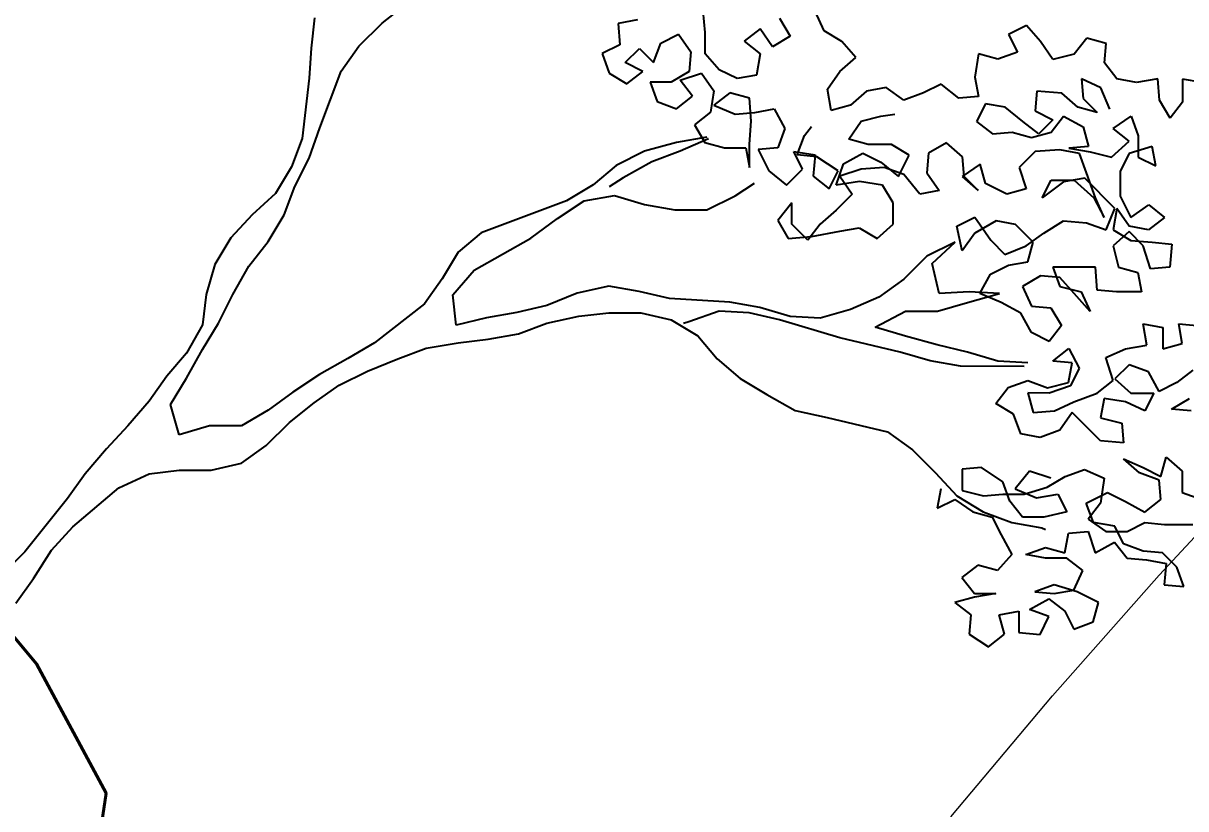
# Model space of a CAD drawing. Header units: millimetres. Extents: x 684983 to 685377, y 990360 to 990509.
# Drawn here: x 685056.784 to 685057.729, y 990434.421 to 990435.059 of the extents above; entities that cross this region are included whole.
import ezdxf

# ---------------------------------------------------------------- set-up
doc = ezdxf.new("R2010")
doc.units = ezdxf.units.MM
doc.layers.add('CON_1', color=7, linetype='Continuous', lineweight=9)
doc.layers.add('GRID LEVELS', color=7, linetype='Continuous', lineweight=13)
doc.layers.add('TEAK', color=7, linetype='Continuous')
doc.styles.get("Standard").update_dxf_attribs({"font": 'RomanS'})

# ---------------------------------------------------------------- blocks, each defined once
blk = doc.blocks.new('A$C25655A80')
at = {"color": 62}
for p, q in [((0.31461, 1.34169), (0.32808, 1.35225)), ((0.48956, 1.33672), (0.48861, 1.34826)), ((0.55397, 1.33763), (0.54918, 1.3482)), ((0.3021, 1.3292), (0.31461, 1.34169)), ((0.45304, 1.34349), (0.44247, 1.34157)), ((0.44247, 1.34157), (0.44342, 1.33004)), ((0.52995, 1.34438), (0.53571, 1.33476)), ((0.46553, 1.33098), (0.47514, 1.33577)), ((0.47514, 1.33577), (0.48186, 1.32616)), ((0.48955, 1.32519), (0.48956, 1.33672)), ((0.51937, 1.33862), (0.51071, 1.3319)), ((0.52609, 1.329), (0.51937, 1.33862)), ((0.53571, 1.33476), (0.52609, 1.329)), ((0.56358, 1.33185), (0.55397, 1.33763)), ((0.66356, 1.34041), (0.65395, 1.33561)), ((0.65395, 1.33561), (0.65874, 1.32599)), ((0.67125, 1.33175), (0.66356, 1.34041)), ((0.29248, 1.31575), (0.3021, 1.3292)), ((0.44342, 1.33004), (0.4338, 1.32524)), ((0.46167, 1.32041), (0.46553, 1.33098)), ((0.51071, 1.3319), (0.51935, 1.32516)), ((0.57126, 1.32319), (0.56358, 1.33185)), ((0.67797, 1.32213), (0.67125, 1.33175)), ((0.69624, 1.33365), (0.68951, 1.325)), ((0.70681, 1.33076), (0.69624, 1.33365)), ((0.70584, 1.32018), (0.70681, 1.33076)), ((0.4338, 1.32524), (0.43763, 1.31466)), ((0.44629, 1.32042), (0.45399, 1.3281)), ((0.45399, 1.3281), (0.46167, 1.32041)), ((0.48186, 1.32616), (0.48089, 1.31558)), ((0.49724, 1.31653), (0.48955, 1.32519)), ((0.51935, 1.32516), (0.51742, 1.31363)), ((0.5626, 1.31551), (0.57126, 1.32319)), ((0.63759, 1.32505), (0.63566, 1.31256)), ((0.64817, 1.32216), (0.63759, 1.32505)), ((0.65874, 1.32599), (0.64817, 1.32216)), ((0.68951, 1.325), (0.67797, 1.32213)), ((0.4559, 1.31561), (0.44629, 1.32042)), ((0.50685, 1.31171), (0.49724, 1.31653)), ((0.71256, 1.31153), (0.70584, 1.32018)), ((0.28092, 1.285), (0.29248, 1.31575)), ((0.43763, 1.31466), (0.44724, 1.30888)), ((0.44724, 1.30888), (0.4559, 1.31561)), ((0.45974, 1.30983), (0.46358, 1.29926)), ((0.47128, 1.30982), (0.45974, 1.30983)), ((0.48089, 1.31558), (0.47128, 1.30982)), ((0.47608, 1.31078), (0.48762, 1.31461)), ((0.4828, 1.30212), (0.47608, 1.31078)), ((0.48762, 1.31461), (0.49434, 1.305)), ((0.51742, 1.31363), (0.50685, 1.31171)), ((0.55587, 1.3059), (0.5626, 1.31551)), ((0.63566, 1.31256), (0.63757, 1.30198)), ((0.69334, 1.31154), (0.69429, 1.30097)), ((0.70391, 1.30673), (0.69334, 1.31154)), ((0.72314, 1.30959), (0.71256, 1.31153)), ((0.73467, 1.3115), (0.72314, 1.30959)), ((0.73562, 1.29997), (0.73467, 1.3115)), ((0.74813, 1.31149), (0.74812, 1.299)), ((0.7587, 1.30956), (0.74813, 1.31149)), ((0.49434, 1.305), (0.49241, 1.29346)), ((0.50299, 1.30403), (0.49434, 1.29731)), ((0.51356, 1.30113), (0.50299, 1.30403)), ((0.55778, 1.29436), (0.55587, 1.3059)), ((0.57701, 1.30492), (0.56836, 1.29724)), ((0.58759, 1.30683), (0.57701, 1.30492)), ((0.5972, 1.30009), (0.58759, 1.30683)), ((0.60778, 1.30393), (0.5972, 1.30009)), ((0.61739, 1.30873), (0.60778, 1.30393)), ((0.627, 1.30103), (0.61739, 1.30873)), ((0.6693, 1.30484), (0.66833, 1.29426)), ((0.68276, 1.30386), (0.6693, 1.30484)), ((0.6914, 1.29616), (0.68276, 1.30386)), ((0.7087, 1.29519), (0.70391, 1.30673)), ((0.46358, 1.29926), (0.47415, 1.2954)), ((0.47415, 1.2954), (0.4828, 1.30212)), ((0.49434, 1.29731), (0.50587, 1.29249)), ((0.51451, 1.28864), (0.51356, 1.30113)), ((0.56836, 1.29724), (0.55778, 1.29436)), ((0.63757, 1.30198), (0.627, 1.30103)), ((0.64142, 1.29813), (0.6366, 1.28852)), ((0.65199, 1.2962), (0.64142, 1.29813)), ((0.69429, 1.30097), (0.70197, 1.29327)), ((0.74138, 1.29035), (0.73562, 1.29997)), ((0.74812, 1.299), (0.74138, 1.29035)), ((0.49241, 1.29346), (0.48375, 1.28674)), ((0.50587, 1.29249), (0.51644, 1.29344)), ((0.51644, 1.29344), (0.52702, 1.29535)), ((0.52702, 1.29535), (0.53278, 1.28477)), ((0.57412, 1.28858), (0.58469, 1.29145)), ((0.58469, 1.29145), (0.59238, 1.29241)), ((0.66159, 1.2885), (0.65199, 1.2962)), ((0.66833, 1.29426), (0.67794, 1.28945)), ((0.67697, 1.28272), (0.68371, 1.29136)), ((0.68371, 1.29136), (0.69428, 1.28559)), ((0.70197, 1.29327), (0.6914, 1.29616)), ((0.71062, 1.28461), (0.72024, 1.29133)), ((0.72024, 1.29133), (0.72407, 1.28075)), ((0.27513, 1.26867), (0.28092, 1.285)), ((0.48375, 1.28674), (0.48951, 1.27712)), ((0.51354, 1.27614), (0.51451, 1.28864)), ((0.53278, 1.28477), (0.52892, 1.2742)), ((0.54335, 1.28092), (0.5472, 1.28572)), ((0.56738, 1.27897), (0.57412, 1.28858)), ((0.6366, 1.28852), (0.64525, 1.28179)), ((0.67024, 1.28176), (0.66159, 1.2885)), ((0.67794, 1.28945), (0.67024, 1.28176)), ((0.69428, 1.28559), (0.69715, 1.27501)), ((0.71926, 1.27787), (0.71062, 1.28461)), ((0.49047, 1.28001), (0.47413, 1.27714)), ((0.49143, 1.27904), (0.47605, 1.27233)), ((0.53949, 1.27035), (0.54335, 1.28092)), ((0.57795, 1.27608), (0.56738, 1.27897)), ((0.64525, 1.28179), (0.65582, 1.28274)), ((0.65582, 1.28274), (0.66639, 1.27984)), ((0.66639, 1.27984), (0.67697, 1.28272)), ((0.72407, 1.28075), (0.72406, 1.26922)), ((0.45682, 1.27235), (0.44143, 1.26467)), ((0.47413, 1.27714), (0.45682, 1.27235)), ((0.47605, 1.27233), (0.46066, 1.26657)), ((0.48951, 1.27712), (0.50008, 1.27423)), ((0.50008, 1.27423), (0.51162, 1.27422)), ((0.51162, 1.27422), (0.51353, 1.26364)), ((0.51353, 1.26364), (0.51354, 1.27614)), ((0.52892, 1.2742), (0.51835, 1.27325)), ((0.51835, 1.27325), (0.5241, 1.26171)), ((0.53757, 1.27227), (0.5491, 1.27034)), ((0.54237, 1.26265), (0.53757, 1.27227)), ((0.59045, 1.27607), (0.57795, 1.27608)), ((0.60005, 1.27029), (0.59045, 1.27607)), ((0.62025, 1.277), (0.61063, 1.27124)), ((0.62889, 1.2693), (0.62025, 1.277)), ((0.66831, 1.27215), (0.65965, 1.26351)), ((0.68177, 1.2731), (0.66831, 1.27215)), ((0.69234, 1.27117), (0.68177, 1.2731)), ((0.69715, 1.27501), (0.68657, 1.27406)), ((0.68657, 1.27406), (0.69811, 1.27212)), ((0.69811, 1.27212), (0.70964, 1.26923)), ((0.70964, 1.26923), (0.71926, 1.27787)), ((0.73176, 1.27498), (0.71926, 1.27114)), ((0.73367, 1.2644), (0.73176, 1.27498)), ((0.26743, 1.25329), (0.27513, 1.26867)), ((0.46066, 1.26657), (0.44527, 1.25794)), ((0.55007, 1.26938), (0.53949, 1.27035)), ((0.5491, 1.27034), (0.54813, 1.2588)), ((0.56159, 1.26168), (0.55007, 1.26938)), ((0.56063, 1.25399), (0.56448, 1.26552)), ((0.56448, 1.26552), (0.57506, 1.27128)), ((0.57506, 1.27128), (0.58467, 1.26646)), ((0.58467, 1.26646), (0.59428, 1.25876)), ((0.59428, 1.25876), (0.60005, 1.27029)), ((0.61063, 1.27124), (0.60966, 1.26067)), ((0.6385, 1.26545), (0.62888, 1.25873)), ((0.62984, 1.25873), (0.62889, 1.2693)), ((0.64138, 1.25487), (0.6385, 1.26545)), ((0.69618, 1.26059), (0.69234, 1.27117)), ((0.71926, 1.27114), (0.71444, 1.26154)), ((0.72406, 1.26922), (0.73367, 1.2644)), ((0.44143, 1.26467), (0.42893, 1.25411)), ((0.5241, 1.26171), (0.53371, 1.25401)), ((0.53371, 1.25401), (0.54237, 1.26265)), ((0.55678, 1.25207), (0.56159, 1.26168)), ((0.57409, 1.26263), (0.56255, 1.25879)), ((0.58659, 1.26358), (0.57409, 1.26263)), ((0.59716, 1.25972), (0.58659, 1.26358)), ((0.6058, 1.24914), (0.59716, 1.25972)), ((0.60966, 1.26067), (0.61638, 1.25105)), ((0.65965, 1.26351), (0.66348, 1.25197)), ((0.70097, 1.24713), (0.69618, 1.26059)), ((0.71444, 1.26154), (0.71443, 1.24808)), ((0.26165, 1.23792), (0.26743, 1.25329)), ((0.42893, 1.25411), (0.4145, 1.24547)), ((0.44527, 1.25794), (0.43758, 1.25314)), ((0.50583, 1.24827), (0.51641, 1.25499)), ((0.54813, 1.2588), (0.55678, 1.25207)), ((0.57312, 1.2559), (0.56063, 1.25399)), ((0.56255, 1.25879), (0.56927, 1.24917)), ((0.58562, 1.25396), (0.57312, 1.2559)), ((0.59138, 1.24434), (0.58562, 1.25396)), ((0.62888, 1.25873), (0.63753, 1.25103)), ((0.63753, 1.25103), (0.62984, 1.25873)), ((0.65291, 1.24909), (0.64138, 1.25487)), ((0.67213, 1.24715), (0.67695, 1.25676)), ((0.68367, 1.2558), (0.67213, 1.24715)), ((0.67695, 1.25676), (0.68944, 1.25675)), ((0.69521, 1.25771), (0.68367, 1.2558)), ((0.68944, 1.25675), (0.70001, 1.24713)), ((0.71154, 1.24135), (0.69521, 1.25771)), ((0.42411, 1.24546), (0.44046, 1.24833)), ((0.44046, 1.24833), (0.4568, 1.24351)), ((0.49044, 1.24059), (0.50583, 1.24827)), ((0.56927, 1.24917), (0.56061, 1.24053)), ((0.61638, 1.25105), (0.6058, 1.24914)), ((0.66348, 1.25197), (0.65291, 1.24909)), ((0.70001, 1.24713), (0.70577, 1.23655)), ((0.70577, 1.23655), (0.70097, 1.24713)), ((0.71443, 1.24808), (0.72019, 1.23654)), ((0.4145, 1.24547), (0.36834, 1.22821)), ((0.40968, 1.23586), (0.42411, 1.24546)), ((0.4568, 1.24351), (0.47313, 1.24061)), ((0.47313, 1.24061), (0.49044, 1.24059)), ((0.53658, 1.24439), (0.52889, 1.23479)), ((0.53657, 1.23286), (0.53658, 1.24439)), ((0.56061, 1.24053), (0.55195, 1.23285)), ((0.59137, 1.23281), (0.59138, 1.24434)), ((0.70672, 1.22982), (0.71154, 1.24135)), ((0.7125, 1.24135), (0.71057, 1.22982)), ((0.71922, 1.23173), (0.7125, 1.24135)), ((0.72019, 1.23654), (0.7298, 1.24326)), ((0.7298, 1.24326), (0.73845, 1.23652)), ((0.25298, 1.22351), (0.26165, 1.23792)), ((0.39526, 1.2253), (0.40968, 1.23586)), ((0.52889, 1.23479), (0.53464, 1.22517)), ((0.62597, 1.23182), (0.63559, 1.23661)), ((0.64713, 1.23468), (0.63558, 1.22796)), ((0.63559, 1.23661), (0.64423, 1.22411)), ((0.6577, 1.23275), (0.64713, 1.23468)), ((0.67307, 1.22793), (0.68365, 1.23465)), ((0.68365, 1.23465), (0.69615, 1.23367)), ((0.73845, 1.23652), (0.72979, 1.2298)), ((0.36834, 1.22821), (0.35584, 1.21764)), ((0.54522, 1.2242), (0.53657, 1.23286)), ((0.55195, 1.23285), (0.54522, 1.2242)), ((0.54714, 1.22612), (0.56253, 1.22899)), ((0.56253, 1.22899), (0.5731, 1.2309)), ((0.5731, 1.2309), (0.58271, 1.22513)), ((0.58271, 1.22513), (0.59137, 1.23281)), ((0.62885, 1.21836), (0.62597, 1.23182)), ((0.63558, 1.22796), (0.62885, 1.21836)), ((0.6673, 1.22313), (0.6577, 1.23275)), ((0.66345, 1.22121), (0.67307, 1.22793)), ((0.69615, 1.23367), (0.70672, 1.22982)), ((0.71922, 1.22885), (0.71056, 1.22116)), ((0.71057, 1.22982), (0.72017, 1.22404)), ((0.72979, 1.2298), (0.71922, 1.23173)), ((0.7269, 1.22115), (0.71922, 1.22885)), ((0.24239, 1.21006), (0.25298, 1.22351)), ((0.36448, 1.20802), (0.39526, 1.2253)), ((0.53464, 1.22517), (0.54714, 1.22612)), ((0.625, 1.22317), (0.60962, 1.21549)), ((0.6125, 1.21164), (0.625, 1.22317)), ((0.64423, 1.22411), (0.65191, 1.21641)), ((0.66441, 1.21255), (0.6673, 1.22313)), ((0.72017, 1.22404), (0.73171, 1.22307)), ((0.73171, 1.22307), (0.74228, 1.2221)), ((0.74228, 1.2221), (0.74131, 1.2096)), ((0.35584, 1.21764), (0.34717, 1.20323)), ((0.60962, 1.21549), (0.59711, 1.203)), ((0.65191, 1.21641), (0.66345, 1.22121)), ((0.71056, 1.22116), (0.71343, 1.20963)), ((0.73073, 1.20865), (0.7269, 1.22115)), ((0.23373, 1.19468), (0.24239, 1.21006)), ((0.61633, 1.1953), (0.6125, 1.21164)), ((0.64421, 1.20584), (0.65383, 1.21064)), ((0.65383, 1.21064), (0.66441, 1.21255)), ((0.67786, 1.20966), (0.6817, 1.19908)), ((0.70094, 1.20964), (0.67786, 1.20966)), ((0.70188, 1.19714), (0.70094, 1.20964)), ((0.71343, 1.20963), (0.724, 1.20673)), ((0.74131, 1.2096), (0.73073, 1.20865)), ((0.34717, 1.20323), (0.33754, 1.18978)), ((0.35293, 1.19458), (0.36448, 1.20802)), ((0.59711, 1.203), (0.58364, 1.1934)), ((0.63844, 1.19528), (0.64421, 1.20584)), ((0.67113, 1.20486), (0.66151, 1.1991)), ((0.6817, 1.20389), (0.67113, 1.20486)), ((0.68939, 1.19523), (0.6817, 1.20389)), ((0.724, 1.20673), (0.72592, 1.19616)), ((0.43753, 1.1993), (0.42022, 1.19548)), ((0.45387, 1.19641), (0.43753, 1.1993)), ((0.47021, 1.19255), (0.45387, 1.19641)), ((0.63267, 1.19624), (0.61633, 1.1953)), ((0.64901, 1.19527), (0.63267, 1.19624)), ((0.66151, 1.1991), (0.66631, 1.18852)), ((0.6817, 1.19908), (0.69323, 1.19619)), ((0.69323, 1.19619), (0.69803, 1.18561)), ((0.71246, 1.19617), (0.70188, 1.19714)), ((0.22602, 1.17931), (0.23373, 1.19468)), ((0.35484, 1.17823), (0.35293, 1.19458)), ((0.42022, 1.19548), (0.40387, 1.18876)), ((0.50289, 1.19059), (0.47021, 1.19255)), ((0.51923, 1.18769), (0.50289, 1.19059)), ((0.58364, 1.1934), (0.56825, 1.18669)), ((0.61536, 1.18568), (0.6317, 1.19047)), ((0.6317, 1.19047), (0.64901, 1.19527)), ((0.64997, 1.19046), (0.63844, 1.19528)), ((0.66054, 1.18468), (0.64997, 1.19046)), ((0.69803, 1.18561), (0.68939, 1.19523)), ((0.72592, 1.19616), (0.71246, 1.19617)), ((0.33754, 1.18978), (0.31061, 1.16866)), ((0.38753, 1.18493), (0.37118, 1.18206)), ((0.40387, 1.18876), (0.38753, 1.18493)), ((0.49712, 1.18579), (0.48077, 1.18004)), ((0.51346, 1.18482), (0.49712, 1.18579)), ((0.5298, 1.18096), (0.51346, 1.18482)), ((0.53557, 1.18287), (0.51923, 1.18769)), ((0.56825, 1.18669), (0.55191, 1.1819)), ((0.5817, 1.17706), (0.59805, 1.1857)), ((0.59805, 1.1857), (0.61536, 1.18568)), ((0.6663, 1.1741), (0.66054, 1.18468)), ((0.66631, 1.18852), (0.67688, 1.18755)), ((0.67688, 1.18755), (0.68264, 1.17793)), ((0.21736, 1.1649), (0.22602, 1.17931)), ((0.37118, 1.18206), (0.35484, 1.17823)), ((0.48077, 1.18004), (0.47789, 1.17908)), ((0.56247, 1.17131), (0.5298, 1.18096)), ((0.55191, 1.1819), (0.53557, 1.18287)), ((0.68264, 1.17793), (0.6759, 1.16929)), ((0.72686, 1.17885), (0.73743, 1.17692)), ((0.72877, 1.16731), (0.72686, 1.17885)), ((0.74609, 1.17883), (0.75762, 1.17786)), ((0.748, 1.16826), (0.74609, 1.17883)), ((0.59515, 1.16359), (0.56247, 1.17131)), ((0.59804, 1.17224), (0.5817, 1.17706)), ((0.61534, 1.16742), (0.59804, 1.17224)), ((0.6759, 1.16929), (0.6663, 1.1741)), ((0.73743, 1.17692), (0.73742, 1.16538)), ((0.20869, 1.14953), (0.21736, 1.1649)), ((0.31061, 1.16866), (0.29618, 1.16002)), ((0.63168, 1.16356), (0.61534, 1.16742)), ((0.67782, 1.15871), (0.68648, 1.16543)), ((0.68648, 1.16543), (0.69223, 1.15485)), ((0.70666, 1.16061), (0.71724, 1.1654)), ((0.71724, 1.1654), (0.72877, 1.16731)), ((0.73742, 1.16538), (0.748, 1.16826)), ((0.29618, 1.16002), (0.28079, 1.15138)), ((0.61149, 1.15877), (0.59515, 1.16359)), ((0.62783, 1.15587), (0.61149, 1.15877)), ((0.64802, 1.15874), (0.63168, 1.16356)), ((0.66436, 1.15776), (0.64802, 1.15874)), ((0.68839, 1.15774), (0.67782, 1.15871)), ((0.71049, 1.14811), (0.70666, 1.16061)), ((0.66243, 1.15584), (0.62783, 1.15587)), ((0.68646, 1.14717), (0.68839, 1.15774)), ((0.69223, 1.15485), (0.68742, 1.14524)), ((0.71915, 1.15675), (0.71145, 1.14907)), ((0.72972, 1.15289), (0.71915, 1.15675)), ((0.73548, 1.14231), (0.72972, 1.15289)), ((0.75376, 1.15383), (0.7451, 1.14711)), ((0.20003, 1.13511), (0.20869, 1.14953)), ((0.28079, 1.15138), (0.26636, 1.14178)), ((0.65377, 1.14431), (0.66435, 1.14815)), ((0.66435, 1.14815), (0.67492, 1.14429)), ((0.67492, 1.14429), (0.68646, 1.14717)), ((0.70183, 1.14138), (0.71049, 1.14811)), ((0.71145, 1.14907), (0.7201, 1.14137)), ((0.7451, 1.14711), (0.73548, 1.14231)), ((0.26636, 1.14178), (0.2529, 1.13218)), ((0.64703, 1.13567), (0.65377, 1.14431)), ((0.66434, 1.14142), (0.66722, 1.13084)), ((0.67588, 1.14141), (0.66434, 1.14142)), ((0.68742, 1.14524), (0.67588, 1.14141)), ((0.68933, 1.13659), (0.70183, 1.14138)), ((0.7201, 1.14137), (0.7326, 1.14136)), ((0.7326, 1.14136), (0.72778, 1.13175)), ((0.20482, 1.11877), (0.20003, 1.13511)), ((0.65664, 1.12989), (0.64703, 1.13567)), ((0.67875, 1.13179), (0.68933, 1.13659)), ((0.70568, 1.1385), (0.70374, 1.12792)), ((0.71721, 1.13656), (0.70568, 1.1385)), ((0.72778, 1.13175), (0.71721, 1.13656)), ((0.7422, 1.1327), (0.75182, 1.13845)), ((0.2529, 1.13218), (0.23847, 1.12354)), ((0.66048, 1.11931), (0.65664, 1.12989)), ((0.66722, 1.13084), (0.67875, 1.13179)), ((0.68837, 1.13082), (0.68163, 1.12122)), ((0.70373, 1.11543), (0.68837, 1.13082)), ((0.70374, 1.12792), (0.71528, 1.12503)), ((0.75277, 1.13172), (0.7422, 1.1327)), ((0.22117, 1.12356), (0.20482, 1.11877)), ((0.23847, 1.12354), (0.22117, 1.12356)), ((0.68163, 1.12122), (0.67105, 1.11738)), ((0.71528, 1.12503), (0.71623, 1.11445)), ((0.67105, 1.11738), (0.66048, 1.11931)), ((0.71623, 1.11445), (0.70373, 1.11543)), ((0.71622, 1.1058), (0.72679, 1.10099)), ((0.72487, 1.0981), (0.71622, 1.1058)), ((0.7364, 1.09617), (0.73929, 1.10674)), ((0.73929, 1.10674), (0.74794, 1.09904)), ((0.62874, 1.10012), (0.62873, 1.08858)), ((0.63931, 1.10107), (0.62874, 1.10012)), ((0.65084, 1.09337), (0.63931, 1.10107)), ((0.66527, 1.09912), (0.65757, 1.08951)), ((0.6768, 1.09526), (0.66527, 1.09912)), ((0.67487, 1.09046), (0.68449, 1.09622)), ((0.68449, 1.09622), (0.69507, 1.10005)), ((0.69507, 1.10005), (0.70564, 1.09524)), ((0.73544, 1.09425), (0.72487, 1.0981)), ((0.72679, 1.10099), (0.7364, 1.09617)), ((0.74794, 1.09904), (0.74793, 1.08751)), ((0.61719, 1.08955), (0.61526, 1.07898)), ((0.65468, 1.08279), (0.65084, 1.09337)), ((0.65757, 1.08951), (0.6691, 1.0847)), ((0.66237, 1.08663), (0.67487, 1.09046)), ((0.70564, 1.09524), (0.7037, 1.08178)), ((0.73639, 1.08367), (0.73544, 1.09425)), ((0.61526, 1.07898), (0.62488, 1.08378)), ((0.62488, 1.08378), (0.63448, 1.07704)), ((0.62873, 1.08858), (0.64026, 1.08569)), ((0.64026, 1.08569), (0.65083, 1.08664)), ((0.65083, 1.08664), (0.66237, 1.08663)), ((0.6691, 1.0847), (0.68064, 1.08661)), ((0.68064, 1.08661), (0.68543, 1.07699)), ((0.69601, 1.08179), (0.70755, 1.08755)), ((0.70755, 1.08755), (0.71716, 1.08273)), ((0.72773, 1.07695), (0.73639, 1.08367)), ((0.74793, 1.08751), (0.7585, 1.08365)), ((0.63448, 1.07704), (0.64506, 1.07415)), ((0.6614, 1.07413), (0.65468, 1.08279)), ((0.68543, 1.07699), (0.67293, 1.07412)), ((0.69985, 1.07121), (0.69601, 1.08179)), ((0.7037, 1.08178), (0.69696, 1.07314)), ((0.71716, 1.08273), (0.72773, 1.07695)), ((0.64506, 1.07415), (0.64985, 1.06453)), ((0.67293, 1.07412), (0.6614, 1.07413)), ((0.69696, 1.07314), (0.70657, 1.0664)), ((0.71138, 1.06928), (0.69985, 1.07121)), ((0.71811, 1.06639), (0.72772, 1.07119)), ((0.72772, 1.07119), (0.7383, 1.07021)), ((0.64985, 1.06453), (0.65561, 1.05395)), ((0.68445, 1.05488), (0.68638, 1.06546)), ((0.68638, 1.06546), (0.69696, 1.06641)), ((0.69696, 1.06641), (0.70079, 1.05487)), ((0.70657, 1.0664), (0.71811, 1.06639)), ((0.71618, 1.05966), (0.71138, 1.06928)), ((0.7383, 1.07021), (0.75368, 1.0702)), ((0.6633, 1.05394), (0.67388, 1.05778)), ((0.67388, 1.05778), (0.68445, 1.05488)), ((0.70079, 1.05487), (0.71137, 1.06063)), ((0.71137, 1.06063), (0.71809, 1.05197)), ((0.72675, 1.05581), (0.71618, 1.05966)), ((0.65561, 1.05395), (0.64791, 1.0453)), ((0.67387, 1.05201), (0.6633, 1.05394)), ((0.68541, 1.052), (0.67387, 1.05201)), ((0.69406, 1.04526), (0.68541, 1.052)), ((0.71809, 1.05197), (0.72867, 1.051)), ((0.73732, 1.05483), (0.72675, 1.05581)), ((0.74501, 1.04714), (0.73732, 1.05483)), ((0.63734, 1.0482), (0.62868, 1.04148)), ((0.64791, 1.0453), (0.63734, 1.0482)), ((0.68924, 1.03469), (0.69406, 1.04526)), ((0.72867, 1.051), (0.73924, 1.04907)), ((0.73924, 1.04907), (0.73827, 1.03753)), ((0.74884, 1.03656), (0.74501, 1.04714)), ((0.62868, 1.04148), (0.6354, 1.03282)), ((0.6354, 1.03282), (0.64694, 1.03281)), ((0.64694, 1.03281), (0.6354, 1.0309)), ((0.67867, 1.03758), (0.66809, 1.03375)), ((0.66809, 1.03375), (0.67866, 1.03278)), ((0.67866, 1.03278), (0.68924, 1.03469)), ((0.69116, 1.03373), (0.67867, 1.03758)), ((0.70269, 1.02795), (0.69116, 1.03373)), ((0.73827, 1.03753), (0.74884, 1.03656)), ((0.6354, 1.0309), (0.62483, 1.02802)), ((0.62483, 1.02802), (0.63347, 1.02128)), ((0.6652, 1.02414), (0.67578, 1.0299)), ((0.67578, 1.0299), (0.68442, 1.02316)), ((0.6998, 1.01738), (0.70269, 1.02795)), ((0.63347, 1.02128), (0.6325, 1.01071)), ((0.64885, 1.02127), (0.65943, 1.02318)), ((0.65173, 1.01069), (0.64885, 1.02127)), ((0.65943, 1.02318), (0.65942, 1.01165)), ((0.67577, 1.02028), (0.6652, 1.02414)), ((0.67095, 1.01068), (0.67577, 1.02028)), ((0.68442, 1.02316), (0.68922, 1.01354)), ((0.68922, 1.01354), (0.6998, 1.01738)), ((0.6325, 1.01071), (0.64307, 1.00397)), ((0.64307, 1.00397), (0.65173, 1.01069)), ((0.65942, 1.01165), (0.67095, 1.01068))]:
    blk.add_line(p, q, dxfattribs=at)
for p, q in [((0.27809, 1.34461), (0.27615, 1.32827)), ((0.27615, 1.32827), (0.27517, 1.31193)), ((0.27517, 1.31193), (0.2713, 1.27924)), ((0.2713, 1.27924), (0.26551, 1.26387)), ((0.26551, 1.26387), (0.25685, 1.24946)), ((0.25685, 1.24946), (0.24434, 1.23793)), ((0.24434, 1.23793), (0.2328, 1.22545)), ((0.2328, 1.22545), (0.22413, 1.21104)), ((0.22413, 1.21104), (0.21931, 1.1947)), ((0.21931, 1.1947), (0.21737, 1.17836)), ((0.42117, 1.18298), (0.43752, 1.18488)), ((0.43752, 1.18488), (0.45482, 1.18487)), ((0.45482, 1.18487), (0.47116, 1.18101)), ((0.21737, 1.17836), (0.20871, 1.16298)), ((0.38848, 1.17339), (0.40386, 1.17915)), ((0.40386, 1.17915), (0.42117, 1.18298)), ((0.47116, 1.18101), (0.48557, 1.17234)), ((0.37213, 1.17053), (0.38848, 1.17339)), ((0.48557, 1.17234), (0.49613, 1.15984)), ((0.3231, 1.16), (0.33848, 1.16575)), ((0.33848, 1.16575), (0.35579, 1.16862)), ((0.35579, 1.16862), (0.37213, 1.17053)), ((0.20871, 1.16298), (0.19812, 1.1505)), ((0.30675, 1.15328), (0.3231, 1.16)), ((0.49613, 1.15984), (0.50862, 1.14925)), ((0.29136, 1.14561), (0.30675, 1.15328)), ((0.19812, 1.1505), (0.18849, 1.13705)), ((0.50862, 1.14925), (0.52303, 1.14059)), ((0.27789, 1.136), (0.29136, 1.14561)), ((0.52303, 1.14059), (0.5384, 1.13192)), ((0.18849, 1.13705), (0.17695, 1.1236)), ((0.26443, 1.12544), (0.27789, 1.136)), ((0.5384, 1.13192), (0.5557, 1.12806)), ((0.5557, 1.12806), (0.58838, 1.12034)), ((0.17695, 1.1236), (0.1654, 1.11111)), ((0.25192, 1.11296), (0.26443, 1.12544)), ((0.58838, 1.12034), (0.60183, 1.11071)), ((0.1654, 1.11111), (0.15385, 1.09767)), ((0.23845, 1.10336), (0.25192, 1.11296)), ((0.60183, 1.11071), (0.61432, 1.09821)), ((0.22211, 1.09953), (0.23845, 1.10336)), ((0.15385, 1.09767), (0.14423, 1.08422)), ((0.17211, 1.08996), (0.18846, 1.09763)), ((0.18846, 1.09763), (0.2048, 1.09954)), ((0.2048, 1.09954), (0.22211, 1.09953)), ((0.61432, 1.09821), (0.62584, 1.0857)), ((0.1471, 1.06883), (0.17211, 1.08996)), ((0.14423, 1.08422), (0.12113, 1.0554)), ((0.62584, 1.0857), (0.64025, 1.07703)), ((0.64025, 1.07703), (0.65563, 1.07125)), ((0.65563, 1.07125), (0.67197, 1.06835)), ((0.13555, 1.05635), (0.1471, 1.06883)), ((0.67197, 1.06835), (0.67389, 1.06739)), ((0.12113, 1.0554), (0.10862, 1.04291)), ((0.12592, 1.04097), (0.13555, 1.05635)), ((0.1163, 1.02753), (0.12592, 1.04097))]:
    blk.add_line(p, q)
blk = doc.blocks.new('TR')
blk.add_blockref('A$C25655A80', (0.01921, 0.01485, 1.34531))

msp = doc.modelspace()

# ---------------------------------------------------------------- linework, layer by layer
at = {"layer": 'CON_1', "color": 49, "linetype": 'Continuous', "elevation": 98, "flags": 128}
msp.add_lwpolyline([(685057.53776, 990434.41395), (685057.62039, 990434.51231), (685057.70697, 990434.61033), (685057.79751, 990434.70749), (685057.89203, 990434.80326), (685057.99055, 990434.89711), (685058.09309, 990434.98851), (685058.19967, 990435.07695), (685058.3103, 990435.16188), (685058.42501, 990435.24279), (685058.54374, 990435.31925), (685058.66612, 990435.39128), (685058.7917, 990435.45901), (685058.92005, 990435.52255), (685059.05072, 990435.58203)], dxfattribs=at)

# ---------------------------------------------------------------- block references
at = {"layer": 'TEAK', "xscale": 1.5, "yscale": 1.5, "zscale": 1.5}
msp.add_blockref('TR', (685056.575, 990433.024, 98.002), dxfattribs=at)

# ---------------------------------------------------------------- texts
at = {"layer": 'GRID LEVELS', "width": 0.5}
for s, p in [('98.009', (685055.62998, 990433.15777, 98.00858)), ('97.959', (685057.62998, 990433.15777, 97.95854))]:
    msp.add_text(s, height=0.8, rotation=45, dxfattribs=at).set_placement(p)

doc.saveas('drawing.dxf')
